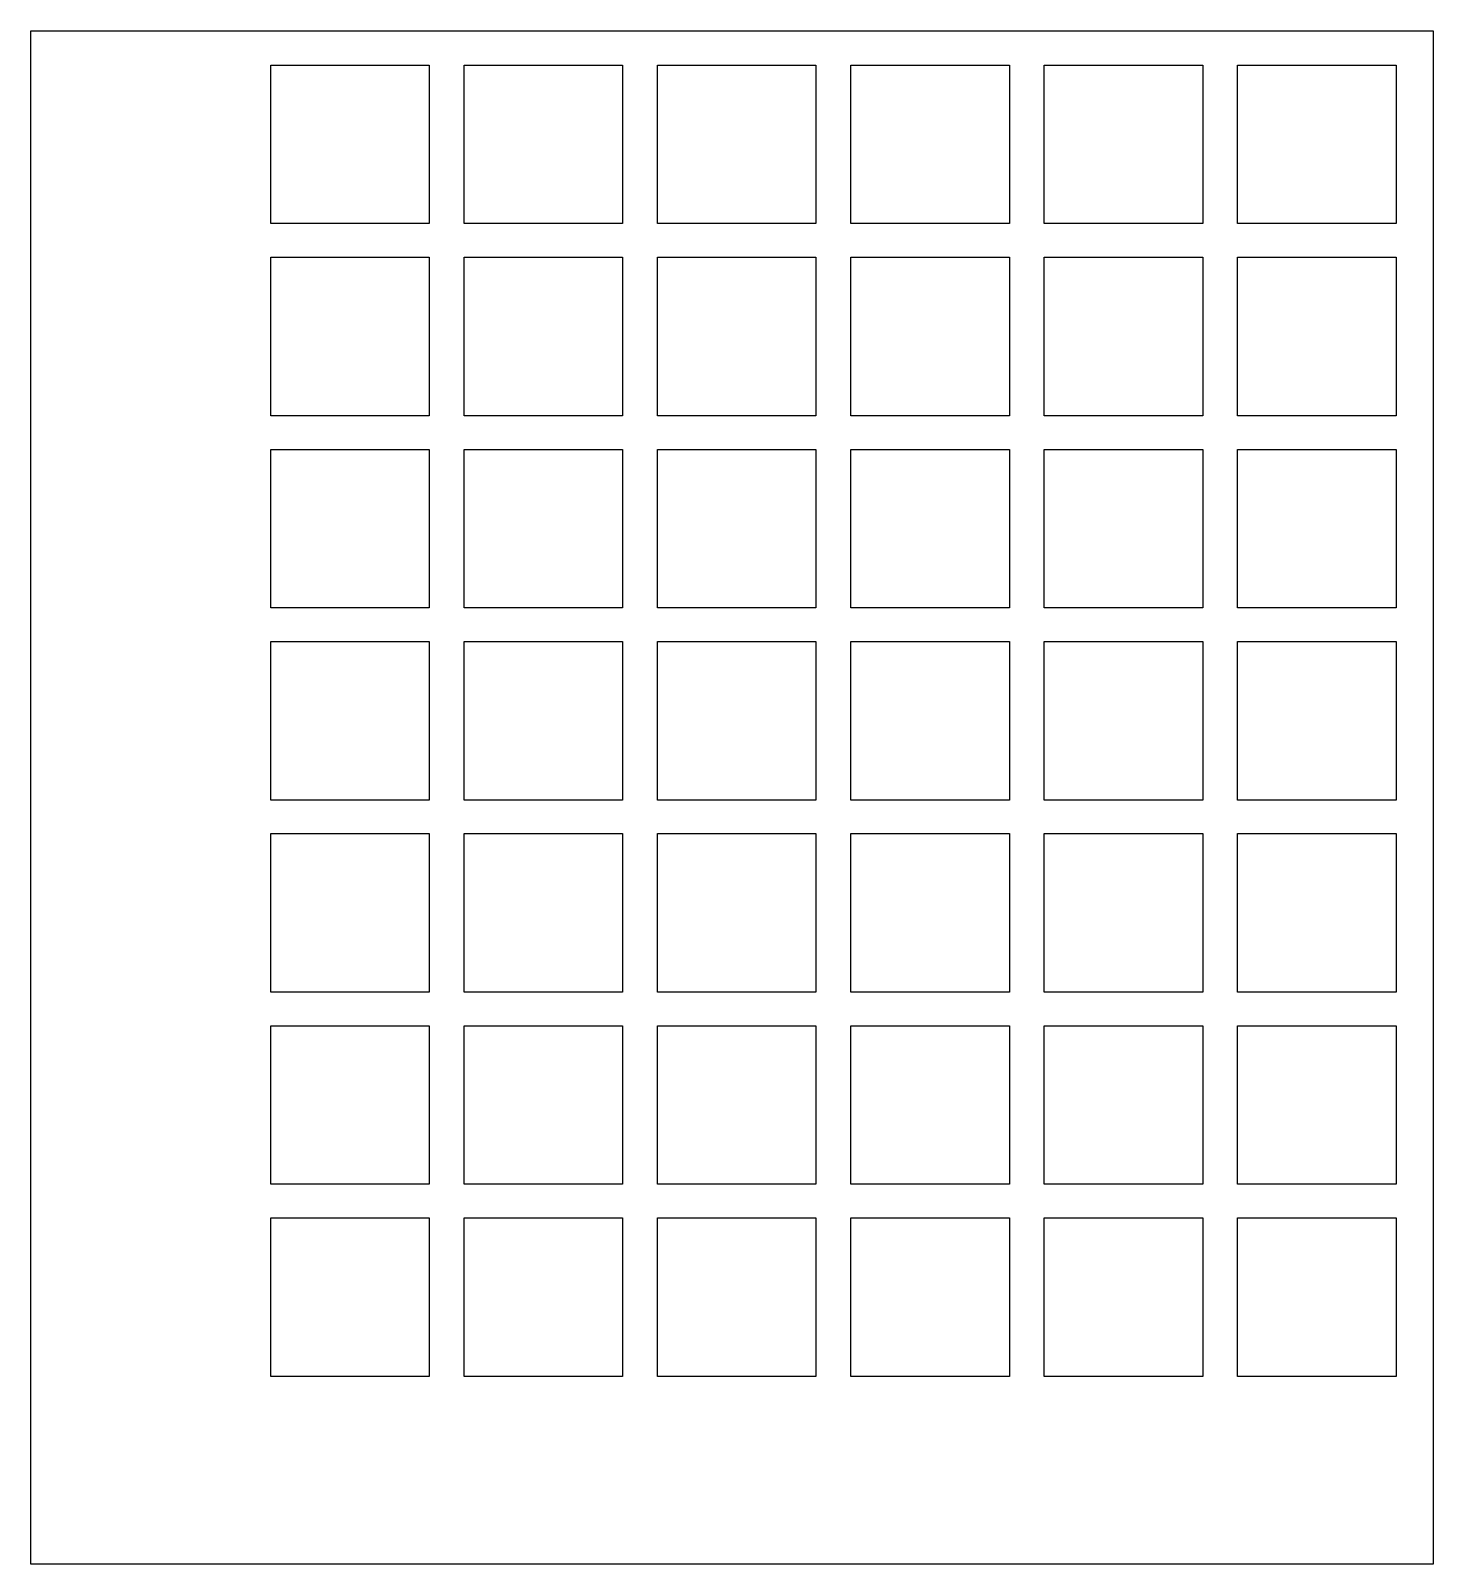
# Model space of a CAD drawing. Extents: x 38.3 to 126.7, y 112.6 to 209.3.
import ezdxf

# ---------------------------------------------------------------- set-up
doc = ezdxf.new("R2010")
doc.units = 0
doc.layers.add('Layer_1', color=7, linetype='CONTINUOUS')

msp = doc.modelspace()

# ---------------------------------------------------------------- linework, layer by layer
at = {"layer": 'Layer_1', "color": 7}
msp.add_lwpolyline([(38.263191, 209.335587), (126.726959, 209.335587), (126.726959, 112.618905), (38.263191, 112.618905)], close=True, dxfattribs=at)
at = {"layer": 'Layer_1', "color": 2}
for points in [[(53.403831, 207.166031), (63.403831, 207.166031), (63.403831, 197.166031), (53.403831, 197.166031)], [(77.792274, 207.166031), (87.792274, 207.166031), (87.792274, 197.166031), (77.792274, 197.166031)], [(89.986481, 207.166031), (99.986481, 207.166031), (99.986481, 197.166031), (89.986481, 197.166031)], [(102.18069, 207.166031), (112.18069, 207.166031), (112.18069, 197.166031), (102.18069, 197.166031)], [(114.37492, 207.166031), (124.37492, 207.166031), (124.37492, 197.166031), (114.37492, 197.166031)], [(77.792259, 182.93272), (87.792259, 182.93272), (87.792259, 172.93272), (77.792259, 172.93272)], [(53.403824, 170.81607), (63.403824, 170.81607), (63.403824, 160.81607), (53.403824, 160.81607)], [(65.598038, 170.81607), (75.598038, 170.81607), (75.598038, 160.81607), (65.598038, 160.81607)], [(77.792259, 170.81607), (87.792259, 170.81607), (87.792259, 160.81607), (77.792259, 160.81607)], [(53.403816, 158.69942), (63.403816, 158.69942), (63.403816, 148.69942), (53.403816, 148.69942)], [(77.792259, 158.69942), (87.792259, 158.69942), (87.792259, 148.69942), (77.792259, 148.69942)], [(53.403812, 134.46614), (63.403812, 134.46614), (63.403812, 124.46614), (53.403812, 124.46614)]]:
    msp.add_lwpolyline(points, close=True, dxfattribs=at)
at = {"layer": 'Layer_1', "color": 1}
for points in [[(65.598045, 207.166031), (75.598045, 207.166031), (75.598045, 197.166031), (65.598045, 197.166031)], [(65.598038, 158.69942), (75.598038, 158.69942), (75.598038, 148.69942), (65.598038, 148.69942)], [(89.986473, 158.69942), (99.986473, 158.69942), (99.986473, 148.69942), (89.986473, 148.69942)], [(53.403816, 146.58278), (63.403816, 146.58278), (63.403816, 136.58278), (53.403816, 136.58278)]]:
    msp.add_lwpolyline(points, close=True, dxfattribs=at)
at = {"layer": 'Layer_1', "color": 6}
for points in [[(53.403824, 195.04939), (63.403824, 195.04939), (63.403824, 185.04939), (53.403824, 185.04939)], [(65.598045, 182.93272), (75.598045, 182.93272), (75.598045, 172.93272), (65.598045, 172.93272)]]:
    msp.add_lwpolyline(points, close=True, dxfattribs=at)
at = {"layer": 'Layer_1', "color": 5}
for points in [[(65.598045, 195.04939), (75.598045, 195.04939), (75.598045, 185.04939), (65.598045, 185.04939)], [(114.37492, 195.04939), (124.37492, 195.04939), (124.37492, 185.04939), (114.37492, 185.04939)], [(102.18069, 170.81607), (112.18069, 170.81607), (112.18069, 160.81607), (102.18069, 160.81607)], [(114.37491, 158.69942), (124.37491, 158.69942), (124.37491, 148.69942), (114.37491, 148.69942)], [(89.986465, 146.58278), (99.986465, 146.58278), (99.986465, 136.58278), (89.986465, 136.58278)], [(114.3749, 134.46614), (124.3749, 134.46614), (124.3749, 124.46614), (114.3749, 124.46614)]]:
    msp.add_lwpolyline(points, close=True, dxfattribs=at)
at = {"layer": 'Layer_1', "color": 4}
for points in [[(77.792274, 195.04939), (87.792274, 195.04939), (87.792274, 185.04939), (77.792274, 185.04939)], [(89.986481, 195.04939), (99.986481, 195.04939), (99.986481, 185.04939), (89.986481, 185.04939)], [(102.18069, 195.04939), (112.18069, 195.04939), (112.18069, 185.04939), (102.18069, 185.04939)], [(53.403824, 182.93272), (63.403824, 182.93272), (63.403824, 172.93272), (53.403824, 172.93272)], [(89.986473, 182.93272), (99.986473, 182.93272), (99.986473, 172.93272), (89.986473, 172.93272)], [(102.18069, 182.93272), (112.18069, 182.93272), (112.18069, 172.93272), (102.18069, 172.93272)], [(114.37492, 182.93272), (124.37492, 182.93272), (124.37492, 172.93272), (114.37492, 172.93272)], [(89.986473, 170.81607), (99.986473, 170.81607), (99.986473, 160.81607), (89.986473, 160.81607)], [(102.18069, 158.69942), (112.18069, 158.69942), (112.18069, 148.69942), (102.18069, 148.69942)], [(65.59803, 146.58278), (75.59803, 146.58278), (75.59803, 136.58278), (65.59803, 136.58278)], [(102.18068, 146.58278), (112.18068, 146.58278), (112.18068, 136.58278), (102.18068, 136.58278)], [(114.3749, 146.58278), (124.3749, 146.58278), (124.3749, 136.58278), (114.3749, 136.58278)], [(89.986465, 134.46614), (99.986465, 134.46614), (99.986465, 124.46614), (89.986465, 124.46614)], [(102.18068, 134.46614), (112.18068, 134.46614), (112.18068, 124.46614), (102.18068, 124.46614)]]:
    msp.add_lwpolyline(points, close=True, dxfattribs=at)
at = {"layer": 'Layer_1', "color": 3}
for points in [[(114.37491, 170.81607), (124.37491, 170.81607), (124.37491, 160.81607), (114.37491, 160.81607)], [(77.792252, 146.58278), (87.792252, 146.58278), (87.792252, 136.58278), (77.792252, 136.58278)], [(65.59803, 134.46614), (75.59803, 134.46614), (75.59803, 124.46614), (65.59803, 124.46614)], [(77.792244, 134.46614), (87.792244, 134.46614), (87.792244, 124.46614), (77.792244, 124.46614)]]:
    msp.add_lwpolyline(points, close=True, dxfattribs=at)

doc.saveas('drawing.dxf')
